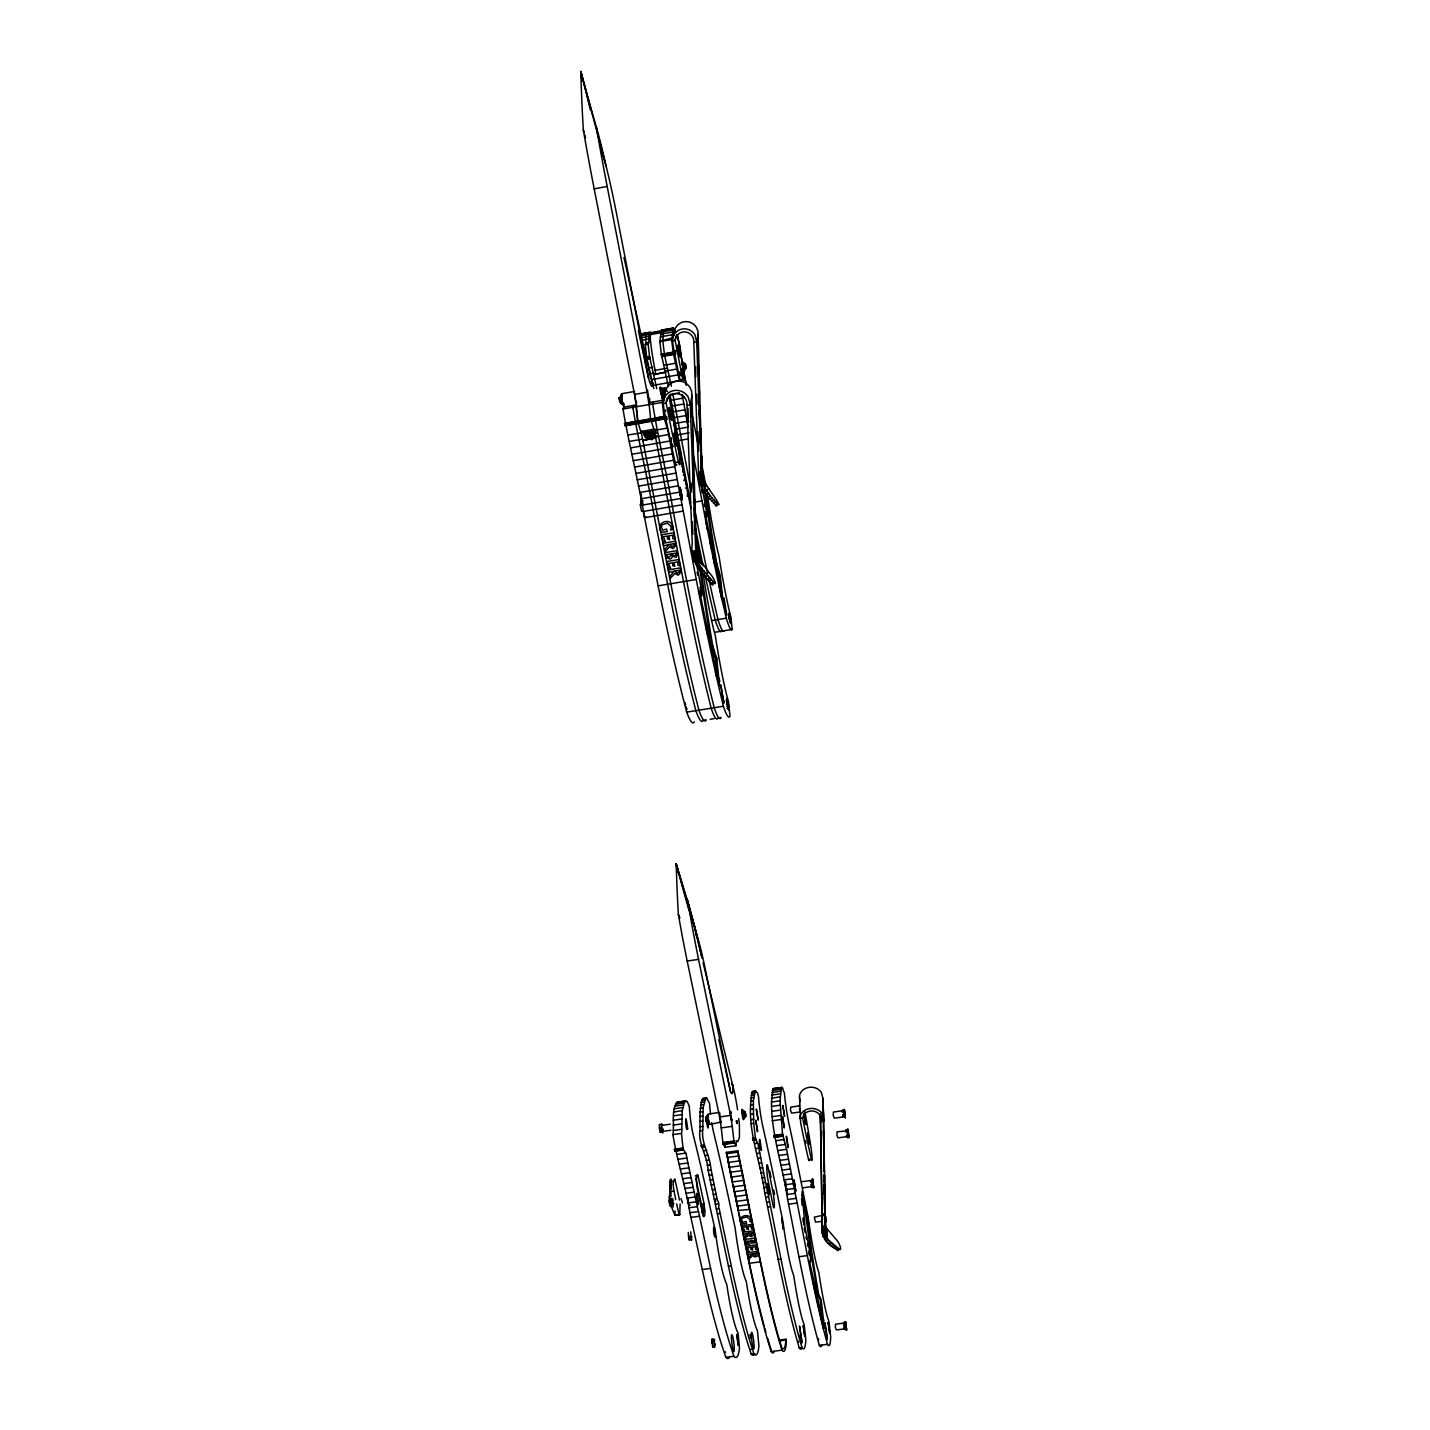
<?xml version="1.0" encoding="UTF-8"?>
<svg xmlns="http://www.w3.org/2000/svg" width="1430" height="1430" viewBox="0 0 1430 1430"><rect width="100%" height="100%" fill="white"/><g stroke="black" fill="none" stroke-linecap="round" stroke-linejoin="round"><path stroke-width="1.5" d="M676.73 464.482A14.818 1.269 80.3 0 1 675.192 462.569A216.859 16.981 80.1 0 1 664.003 409.373L663.002 401.401A13.782 13.603 29.3 0 1 688.205 396.95L690.243 404.797L695.731 550.872C694.497 564.207 706.813 573.144 713.963 582.797A6.256 1.09 59.7 0 0 715.232 582.439A6.256 1.09 59.7 0 0 712.176 576.308C703.471 565.297 693.407 553.517 696.196 538.377A399.113 14.568 88.6 0 1 692.335 408.444L691.62 391.212L690.047 387.512A13.496 13.353 32.2 0 0 665.361 391.874M708.118 1170.24L712.247 1189.706L715.072 1189.331L711.211 1170.098L708.118 1170.24C707.493 1156.173 698.609 1145.233 699.753 1130.862A8.419 1.037 82.2 0 0 700.021 1126.769L700.021 1112.093L701.647 1100.51L703.095 1098.526L706.706 1098.097L709.62 1103.602A23.434 2.699 82.2 0 0 710.513 1114.042M680.162 380.827A197.215 13.853 80.1 0 1 673.19 346.096L672.315 338.856A12.405 12.298 59.7 0 1 694.926 334.799L696.75 341.913L701.29 468.593C698.09 482.875 711.3 498.659 719.004 504.611C712.676 491.33 698.484 480.659 701.898 464.232A366.223 12.423 88.6 0 1 698.501 346.4L697.876 330.831L696.446 327.47A12.191 12.066 63.7 0 0 674.263 331.474L672.672 339.071M771.485 1102.047L773.147 1088.641L782.103 1087.461L784.427 1093.074A23.524 1.895 81.8 0 0 789.128 1124.355A1060.095 104.944 83.9 0 1 804.464 1199.055L808.254 1217.86A54.644 4.129 82 0 0 818.764 1272.146A61.83 4.558 82.1 0 0 828.917 1321.445L830.669 1336.728A93.701 7.096 82.1 0 1 829.114 1345.541L828.774 1345.594A93.701 7.096 82.1 0 1 827.487 1344.325L824.467 1333.135A282.354 20.556 81.7 0 1 807.342 1255.594L796.313 1198.447L787.608 1199.377C783.014 1166.683 771.36 1135.295 771.485 1102.047L780.029 1100.85L781.513 1087.461M703.024 572.644A60.346 4.826 80.6 0 0 715.393 636.01A67.693 5.345 80.8 0 0 728.46 701.594L730.015 716.09A103.139 8.383 80.7 0 1 726.226 713.642L725.564 712.176A103.139 8.383 80.7 0 1 723.401 706.241L719.111 688.295A314.94 23.381 80.4 0 1 696.249 579.472L667.989 430.877L664.307 418.597L638.334 423.209L637.941 421.081L650.561 418.847L649.149 404.386A9.67 0.894 80.1 0 0 649.649 402.563L649.685 398.684M653.796 388.585L646.807 358.126L645.18 344.255C653.224 347.204 644.948 329.579 651.794 333.458M811.507 1159.694A189.868 13.174 81.5 0 1 802.659 1117.992L802.677 1117.581A9.188 7.954 0.5 0 1 813.116 1111.021A9.188 7.954 0.5 0 1 820.856 1119.976L823.751 1119.583L822.894 1098.204L821.303 1092.288A11.833 10.26 0.4 0 0 809.183 1087.318A11.833 10.26 0.4 0 0 799.513 1095.344L800.621 1122.657A189.85 13.406 81.5 0 0 808.665 1160.088L811.507 1159.694A13.102 0.947 81.8 0 0 810.792 1145.984L810.399 1143.571A227.888 18.072 82 0 0 804.947 1111.789M645.27 344.433C646.807 344.076 643.75 331.349 648.541 333.458L651.401 332.94L652.277 334.262M661.25 1125.607L661.464 1123.801L662.054 1124.695M700.718 439.26L700.664 428.446L700.503 444.319L700.36 439.511M702.47 571.249L702.005 571.625M707.653 1121.746L707.528 1122.8L706.492 1117.974M679.339 1164.145L687.848 1162.965L686.114 1153.724L683.147 1149.112L681.466 1133.4A8.419 1.108 82.3 0 0 681.788 1129.307L682.253 1110.806L684.559 1101.708L687.276 1101.583L689.349 1106.445A23.416 2.931 82.3 0 0 693.908 1137.601A1051.997 161.358 85.5 0 1 711.05 1211.693L715.25 1230.354A54.394 6.381 82.6 0 0 726.744 1284.247A61.562 7.043 82.7 0 0 738.095 1333.153L739.489 1348.418A93.254 10.993 82.7 0 1 736.325 1357.392L735.807 1357.463A93.254 10.993 82.7 0 1 733.93 1356.284L730.265 1345.237A281.12 31.835 82.1 0 1 710.621 1268.41L698.573 1211.675L689.886 1212.604C685.56 1186.042 677.087 1160.749 672.904 1134.598A8.419 1.144 82.4 0 0 673.262 1130.504C674.013 1121.317 671.492 1110.091 677.087 1102.19L685.381 1101.029M693.371 470.059L693.318 457.886L693.121 475.85L692.924 470.488M694.837 511.314L694.783 499.159L694.587 517.231L694.551 508.168L694.801 511.529M706.635 1117.902L707.135 1118.242M823.144 1215.214L814.331 1217.127L815.475 1222.114L821.982 1221.363M762.78 1182.789L765.568 1182.431L758.079 1144.179L755.576 1139.067L753.682 1123.337L753.36 1100.814L755.308 1091.162L757.578 1093.056L758.508 1096.721A23.506 2.181 81.9 0 0 763.173 1127.966A1057.807 120.46 84.3 0 1 778.993 1202.487L782.889 1221.256A54.59 4.737 82.1 0 0 793.686 1275.435A61.758 5.237 82.2 0 0 804.161 1324.627L805.823 1339.91A93.576 8.169 82.2 0 1 803.821 1348.776L803.428 1348.83A93.576 8.169 82.2 0 1 801.98 1347.596L798.78 1336.424A282.032 23.631 81.8 0 1 780.977 1259.097L767.91 1193.067L764.675 1192.531C760.26 1158.586 744.887 1125.875 752.52 1091.555L755.308 1091.162M710.96 1169.847C710.406 1155.672 701.558 1144.858 702.613 1130.451A8.437 1.019 82.2 0 0 702.881 1126.375L703.077 1107.892L705.866 1098.133M645.931 516.802L644.358 517.07C638.477 480.712 629.039 445.123 622.98 409.016A9.653 1.019 79.9 0 0 623.587 407.175L623.695 403.278M824.395 1188.759A355.462 3.45 88.8 0 1 824.753 1214.374L826.04 1227.637L837.551 1241.097A5.649 1.484 64.2 0 1 840.357 1247.067A5.649 1.484 64.2 0 1 839.625 1249.409C832.046 1249.355 821.16 1239.238 822.375 1229.854L820.445 1114.381M839.625 1249.409L828.31 1239.881L825.271 1233.893L823.751 1119.583L822.125 1113.577A12.048 10.403 0.5 0 0 809.791 1108.536A12.048 10.403 0.5 0 0 799.942 1116.669L799.817 1118.6M672.029 339.589L673.065 328.114L675.997 332.135M727.173 1157.514L738.524 1155.976L737.773 1150.775L726.369 1152.365L729.944 1168.346M699.592 947.554A371.997 46.993 82.5 0 0 688.992 905.726L676.193 863.827A189.296 19.198 88 0 0 678.338 914.288A188.117 20.646 81.4 0 0 687.204 961.049L719.576 1116.955A50.568 5.827 82.2 0 1 721.238 1127.895L723.008 1143.464L725.064 1147.271L736.039 1145.752L736.218 1140.711L737.826 1141.676L739.453 1137.333L739.381 1124.713A34.231 3.611 82.1 0 0 738.702 1118.475M652.616 384.134L651.311 381.256L652.616 384.134A33.14 2.985 80 0 1 648.559 378.324L617.152 216.752A118.172 11.315 79.6 0 0 606.231 166.595L605.23 162.502A97.937 9.313 79.5 0 0 596.399 127.341A223.724 11.887 73.5 0 1 580.83 71.5A223.884 26.384 85.6 0 0 583.333 129.844A222.526 19.734 79.5 0 0 594.183 188.867L634.509 394.412A58.13 5.917 79.9 0 1 636.386 406.71L637.941 421.081M713.963 582.797L711.639 584.173C701.612 572.876 689.332 560.471 692.263 543.972L686.954 405.369A10.511 10.385 29.3 0 0 677.838 393.768A10.511 10.385 29.3 0 0 666.148 402.563L666.166 403.099A216.895 16.677 80.1 0 0 678.428 461.997L675.192 462.569M680.805 455.455L680.394 451.487L678.338 448.788M725.064 1147.271L725.207 1143.911M671.725 339.679L659.874 341.609L661.518 330.187L673.065 328.114M683.075 380.308A197.251 13.603 80.1 0 1 675.139 340.394L675.139 339.911A9.474 9.384 59.7 0 1 685.631 331.939A9.474 9.384 59.7 0 1 693.8 342.449L698.626 475.028C697.393 487.219 711.3 500.858 716.913 505.88M822.947 1213.623L822.965 1215.786M679.482 1200.056L674.835 1178.928C671.063 1182.503 675.032 1194.533 675.711 1199.591M670.062 1181.698L670.366 1191.565L670.581 1179.285L670.062 1181.698L673.512 1181.216M662.144 397.111L660.392 390.998M661.893 389.461L661.554 389.836M691.888 1239.453L691.405 1240.328M820.32 1113.97A355.444 3.057 88.9 0 1 821.946 1214.392L822.804 1235.395L825.628 1235.377L824.735 1221.488M680.108 1203.935L679.804 1214.517L674.835 1215.053L675.175 1210.96M670.009 1199.663L669.329 1196.535L670.706 1196.356L671.045 1192.28M671.403 1205.919L670.009 1206.098L668.972 1201.415L671.403 1179.392M743.475 1118.099L742.885 1117.634M779.654 1340.035L785.964 1339.231L785.731 1341.912A90.894 8.741 82.4 0 1 783.604 1348.687L783.175 1348.74A91.198 8.777 82.4 0 1 781.656 1347.525L778.474 1336.907A279.547 25.847 81.9 0 1 760.277 1260.331L743.368 1178.695M672.046 1198.358L673.19 1207.027M695.749 533.14L695.624 534.82L695.802 529.064L695.981 546.868L695.749 533.14A1185.595 165.737 81.3 0 1 697.304 541.577L701.755 564.278M636.797 402.599L635.867 401.347M721.238 1122.032L709.62 1124.445L708.118 1118.099M719.594 685.953L716.734 658.783L712.819 646.038A162.752 12.584 80.7 0 1 700.986 569.587M708.565 1122.175L707.725 1120.369M619.994 402.599L618.993 397.522L619.869 401.026M699.038 558.236L698.394 563.366L696.053 564.761L698.162 556.216M697.947 562.437L698.609 557.217M697.786 555.198L697.107 560.506L693.908 560.578M696.911 552.105L696.213 557.503L693.014 557.575M697.161 553.142L696.464 558.504L693.264 558.594L693.747 555.001M697.447 554.161L696.75 559.505L693.55 559.595L694.033 556.02M696.553 549.96L695.82 555.394L692.621 555.484M696.642 550.764L695.927 556.199L692.728 556.288M696.678 551.033L695.963 556.467L692.764 556.538M722.865 599.599L720.255 575.682L716.752 563.349A148.398 10.367 80.6 0 1 706.062 494.44M704.436 482.428L703.9 486.468L701.773 487.755L703.649 480.569M703.489 485.61L704.043 481.499M696.446 545.438L695.731 550.872L692.513 550.943M696.41 546.564L695.677 553.142L692.477 553.213M696.446 548.834L695.731 554.268L692.531 554.34M722.901 599.349L722.007 599.492M703.31 479.622L702.738 483.823L699.86 483.894M702.738 477.745L702.166 481.981L699.288 482.053L699.199 472.829L698.573 477.102L701.469 477.03L702.076 472.758M702.327 475.797L701.719 480.087L698.841 480.158L699.467 475.868M702.523 476.78L701.951 481.052L699.056 481.124L699.663 476.851M702.988 478.693L702.416 482.911L699.538 482.983M702.112 473.777L701.504 478.067L698.626 478.138L699.252 473.848M694.998 526.258L695.195 515.408L695.034 530.137L694.694 520.341L694.944 525.007M702.202 474.814L701.594 479.104L698.716 479.175L699.341 474.885M702.291 475.547L701.683 479.837L698.805 479.908L699.431 475.618M702.112 470.685L701.469 475.993L698.591 476.065L699.216 471.793M693.532 485.074L693.747 474.313L693.586 488.953L693.228 479.014L693.496 483.787M824.431 1328.416L821.142 1299.673L818.693 1294.597A148.38 10.796 82 0 1 806.252 1212.318L802.016 1191.458L805.09 1227.905A136.94 11.279 82.3 0 1 810.077 1253.663A12.03 0.947 82.1 0 1 810.292 1262.243L808.647 1261.761L809.541 1261.635L824.413 1328.452L823.358 1328.023L813.187 1282.317M823.555 1328.524L820.284 1299.799L817.835 1294.722A148.363 10.85 82 0 1 805.394 1212.443L801.908 1194.533M846.614 1329.936L845.648 1321.767L844.558 1322.804L846.614 1329.936L845.684 1330.061M699.592 415.093L699.753 405.709L699.627 418.561L699.324 409.534L699.556 413.931M845.988 1326.79L845.648 1321.767M661.643 1125.535L661.858 1129.325M641.284 493.868L641.355 498.552M655.905 374.624L655.083 370.316A34.946 3.003 80 0 1 650.31 338.821L650.4 332.797L672.636 328.721M692.031 395.216L690.243 404.797L686.954 405.369M652.884 403.939L652.92 401.991M824.788 1200.288L824.395 1179.857M698.233 334.459L696.75 341.913L693.8 342.449M690.011 1205.293L688.956 1204.328M663.091 390.748L664.718 387.87L667.435 391.623M643.143 510.957L641.552 511.225L640.336 505.112L641.927 504.844L642.91 500.679M667.542 397.361L666.166 403.099L662.876 403.671L665.236 394.108L662.93 403.939M640.336 505.112L641.337 500.947M846.757 1136.671L837.998 1137.851L836.908 1135.527L837.104 1131.791L845.827 1131.005M676.551 334.834L675.139 340.394L672.189 340.93M848.955 1137.565L848.276 1133.99L847.275 1134.133L847.954 1137.708L849.116 1136.957L847.919 1129.235L846.918 1129.378M673.208 337.462L674.138 333.494M826.057 1222.024L825.396 1218.7L824.449 1218.825L825.11 1222.15L826.254 1221.274L825.128 1213.909L824.181 1214.034M847.954 1137.708L847.221 1131.041M825.11 1222.15L824.484 1215.572M825.396 1218.7L825.128 1213.909M847.919 1129.235L848.276 1133.99M845.523 1117.241C843.897 1119.905 846.399 1111.861 844.308 1109.483L843.146 1110.181L844.308 1109.483M707.367 496.997L706.474 494.548M813.742 1187.561L812.794 1179.16L811.561 1180L813.742 1187.561L812.74 1187.704M813.044 1184.058L812.794 1179.16M662.841 1132.989L662.984 1130.111M709.584 1123.301L708.762 1121.531M708.672 1123.426L707.207 1116.49M721.042 1122.836L719.576 1112.451L708.154 1114.059L708.172 1117.277L707.904 1116.258M778.027 1150.506L786.589 1149.345L782.55 1134.24L780.029 1100.85M787.251 1192.656L786.053 1188.437M772.111 1120.763L780.762 1119.565M825.736 1226.922L826.415 1237.361L825.021 1239.578L827.112 1238.523L826.755 1229.121M682.718 472.061L683.093 466.019L681.556 466.555M687.347 496.335L687.723 490.347M744.029 1237.343L748.087 1233.286L743.385 1234.233M748.265 1257.756L752.323 1253.735L747.622 1254.664M744.351 1238.952L748.48 1235.109C751.25 1238.827 755.898 1234.43 753.485 1230.855L742.974 1232.267M748.587 1259.347L752.698 1255.522C755.451 1259.222 760.081 1254.879 757.703 1251.322L747.211 1252.716M620.942 402.724L620.441 401.276M634.598 391.445L621.567 393.751L621.675 397.057M787.608 1199.377L798.923 1256.72A282.246 21.539 81.7 0 0 816.262 1334.19L819.336 1345.362A93.665 7.436 82.1 0 0 820.659 1346.631L821.034 1346.577A93.665 7.436 82.1 0 0 821.946 1344.969M785.696 1189.688L794.276 1188.491L786.589 1149.345M769.465 1201.826L766.623 1202.219L764.675 1192.531M766.623 1202.219L778.17 1259.473A281.996 23.97 81.8 0 0 796.045 1336.782L799.263 1347.936A93.558 8.276 82.2 0 0 800.711 1349.187L801.122 1349.116A93.558 8.276 82.2 0 0 802.176 1347.489M792.327 1178.785L783.837 1179.911M683.969 480.712L685.202 477.531L684.738 474.617L683.272 475.153M736.164 1200.825L737.219 1206.187L748.569 1204.614L743.439 1179.303M737.219 1206.187L738.488 1210.656M790.433 1169.007L781.906 1170.151M746.532 1194.997L735.217 1196.535L732.142 1181.448M765.568 1182.431L767.517 1192.155M714.356 1199.341L716.341 1209.011C720.827 1210.96 719.165 1196.41 714.303 1199.377L712.39 1189.742M716.341 1209.011L728.442 1266.051A281.353 29.762 82 0 0 747.622 1343.002L751.179 1354.085A93.343 10.278 82.6 0 0 752.913 1355.283L753.431 1355.211A93.343 10.278 82.6 0 0 753.914 1354.889M735.217 1196.535L737.236 1204.06M788.502 1159.194L779.976 1160.356M744.547 1185.309L733.197 1186.846M703.077 489.614L705.205 488.345M706.76 490.043L708.869 488.774M704.901 492.099L707.01 490.83M706.688 494.494L708.797 493.225M763.602 1172.689L760.814 1173.047M708.44 496.8L710.549 495.531M710.156 499.034L712.265 497.765M711.854 501.179L713.963 499.91M713.499 503.235L715.608 501.966M715.125 505.183L717.216 503.932M715.769 505.97L717.878 504.701M697.5 566.78L699.842 565.386M699.52 569.444L701.862 568.05M701.504 572L703.846 570.624M703.471 574.485L705.812 573.09M705.383 576.862L707.725 575.468M707.278 579.132L709.602 577.756M709.119 581.295L711.443 579.919M710.907 583.351L713.248 581.974M689.886 1212.604L702.273 1269.518A281.031 32.801 82.1 0 0 722.132 1346.274L725.868 1357.32A93.218 11.315 82.7 0 0 727.763 1358.5L728.335 1358.411A93.218 11.315 82.7 0 0 729.372 1357.535M687.794 1202.987L696.321 1201.79L698.323 1211.46M728.031 1161.321L731.177 1177.122L742.599 1175.532L743.278 1178.088M642.374 431.217L645.341 437.133L647.897 438.134M715.072 1189.331L717.127 1199.001M761.636 1162.894L758.847 1163.251M731.177 1177.122L732.464 1181.681M685.774 1193.299L694.229 1192.137L696.249 1201.844M729.139 1167.363L740.597 1165.754L742.545 1175.567M713.016 1179.607L710.192 1180M826.218 1240.936L828.31 1239.881M827.863 1242.581L829.954 1241.544M829.472 1244.118L831.563 1243.081M831.045 1245.548L833.136 1244.511M832.582 1246.853L834.673 1245.816M834.083 1248.05L836.175 1247.014M835.549 1249.123L837.64 1248.104M836.979 1250.088L839.053 1249.051M759.67 1153.063L756.863 1153.42M784.641 1139.46L776.079 1140.622M683.576 1183.647L692.138 1182.449L694.158 1192.173M738.524 1155.976L740.543 1165.79M681.538 1173.869L690.029 1172.707L692.066 1182.485M757.686 1143.196L754.861 1143.571M708.887 1160.07L706.116 1160.427M687.848 1162.965L689.957 1172.743M704.114 1150.685L706.795 1150.238M685.739 1153.152L677.284 1154.296M712.658 1346.828L714.106 1346.524L712.658 1346.828L711.729 1339.427L713.177 1339.141M680.001 458.869L681.627 458.315L682.736 464.16L680.841 463.642M594.183 188.867L607.178 186.418A222.651 18.554 79.6 0 1 596.399 127.341M640.622 333.959L649.989 332.278M641.319 333.959L650.632 332.278M661.518 330.187L673.637 328.131M640.05 334.638L649.488 332.886M670.026 329.579L674.334 328.811M651.419 333.119L660.589 331.474M657.282 332.457L660.946 331.796M641.784 335.603L649.041 334.298M660.642 332.189L672.279 330.098M650.06 334.674L661.178 332.672L661.464 330.795L662.43 331.134M641.48 337.623L648.755 336.3M660.392 334.209L672.064 332.118M641.301 340.304L648.594 338.981M660.267 336.89L671.975 334.781M645.645 342.825L648.577 342.306M672.011 338.088L660.32 340.948M676.944 346.811L678.893 348.938L679.894 356.964L677.749 345.131L679.679 355.48L677.963 346.614L678.499 347.74M678.285 349.939L677.266 350.118L677.731 352.495M646.592 356.946L649.542 356.428L648.112 343.718M668.436 386.69L661.339 354.318L673.155 352.191L671.653 339.5M646.664 357.339L649.542 356.428M661.411 354.712L673.155 352.191M646.7 357.536L649.685 357.214L656.763 388.745M661.447 354.908L673.28 352.978L679.393 380.72L653.099 385.385L652.759 382.704M646.771 357.947L649.721 357.411M661.518 355.301L673.316 353.192M677.695 352.334L679.357 352.173M646.807 358.126L649.792 357.804M661.554 355.498L673.387 353.568M649.828 357.983L646.878 358.519L649.899 358.358M661.625 355.873L673.423 353.764M661.661 356.07L673.512 354.139M647.039 359.234L649.989 358.716M661.768 356.606L673.584 354.497M649.721 367.832L652.652 367.313M664.36 365.222L676.086 363.131M655.083 370.316L666.237 368.332M650.847 373.695L653.778 373.176M665.468 371.085L677.194 368.994M665.862 371.907L654.028 374.481L665.719 372.408M683.022 378.914L684.041 378.736L682.325 369.959L681.306 370.138L682.682 375.59M681.842 371.21L682.861 371.031M682.325 369.959L682.056 375.679M651.973 379.54L678.285 374.857M660.892 388.549L664.718 387.87M661.697 389.067L665.522 388.388M634.509 394.412L647.075 392.195L607.178 186.418M679.393 392.767L669.919 394.448L690.511 502.877M623.587 407.175L636.618 404.869A9.67 0.965 80 0 1 636.547 406.835M649.649 402.563L662.716 400.257L662.698 396.378M671.01 400.257L682.682 398.201L683.308 400.704L688.098 427.105L676.497 429.143M622.98 409.016L636.064 406.71A9.67 0.965 80 0 0 636.153 406.871M636.386 406.71L662.591 402.402L662.716 400.257M672.118 406.066L683.772 404.011M670.223 419.169L671.349 418.972L669.419 409.248L668.275 409.445L669.347 412.805M668.9 410.553L670.044 410.339M673.208 411.84L684.845 409.802M669.419 409.248L669.115 415.665M624.481 423.387L637.601 421.081L636.064 406.71M662.269 402.08L663.913 416.452L650.632 419.294M624.553 423.816L637.601 421.081M638.012 421.51L663.913 416.452M624.588 424.049L637.762 421.957L641.516 433.665L670.813 583.726A314.582 26.723 80.4 0 0 694.426 692.281L698.895 710.174A103.014 9.563 80.6 0 0 701.236 716.073L701.951 717.538A103.014 9.563 80.6 0 0 706.223 719.898L703.238 720.38A102.996 9.724 80.6 0 1 698.93 718.021L698.198 716.555A102.996 9.724 80.6 0 1 695.838 710.674L691.334 692.781A314.546 27.134 80.4 0 1 667.631 584.262L654.207 516.069C648.022 479.604 638.996 443.604 632.793 407.282A9.67 0.965 80 0 0 633.347 405.459M638.048 421.725L664.056 417.328L664.307 418.597L638.263 422.797M624.678 424.478L637.798 422.172M638.084 421.957L664.11 417.542M624.713 424.692L637.851 422.386M638.173 422.386L664.146 417.757M624.767 424.907L637.923 422.815M638.209 422.601L664.235 418.186M637.977 423.012L624.856 425.318L638.012 423.209M624.981 425.908L638.102 423.602M638.424 423.602L664.396 418.972M669.598 418.096L671.349 418.972M674.317 417.632L685.935 415.576M686.704 418.883L687.723 418.704L688.634 421.671M687.222 419.848L688.241 419.669M675.407 423.387L687.026 421.35M687.044 422.261L688.062 422.082L687.723 418.704M641.069 431.467L654.815 429.018L655.494 430.716L643.053 432.897L655.441 430.609M628.127 434.97L641.266 432.897M651.025 420.295L654.207 430.394L667.256 428.106M643.625 434.059L656.03 431.878M644.233 435.328L656.62 433.147M644.787 436.221L655.083 434.416M645.341 437.133L655.619 435.328M646.128 437.991L656.37 436.186M646.324 438.188L656.567 436.4M629.415 441.423L642.428 439.153M646.753 438.349L654.922 436.919M717.753 718.593A103.067 8.973 80.7 0 1 714.071 715.59L713.391 714.124A103.067 8.973 80.7 0 1 711.139 708.207L706.76 690.279A314.761 25.043 80.4 0 1 683.522 581.599L655.458 436.865L668.489 434.577M647.182 438.527L655.333 437.097M673.173 435.131L674.924 435.971L676.229 444.569L674.317 434.935M677.588 434.881L689.189 432.843M630.702 447.858L669.74 441.048M675.872 440.78L674.746 440.976L675.103 444.766M674.013 441.334L688.098 438.974M674.495 443.747L675.621 443.55M631.971 454.275L670.974 447.483M633.24 460.692L672.207 453.918M634.509 467.092L673.423 460.317M635.778 473.455L674.656 466.716M637.047 479.819L675.872 473.116M638.316 486.182L677.105 479.479M639.567 492.51L678.321 485.843M701.576 466.734L704.364 481.66L703.471 481.803L701.88 473.276M679.858 489.9L679.929 487.183L682.128 500.053L679.858 489.9L680.948 489.757L682.253 498.319L681.127 498.516M679.536 492.17L640.819 498.838L642.052 504.665M679.59 492.903L680.716 492.707L680.358 488.863L680.948 489.757M681.896 494.476L680.769 494.673L680.251 492.152M642.07 505.148L680.751 498.498M705.222 491.098L706.009 495.173L707.439 495.763M693.371 502.377L701.969 500.911A288.056 19.323 80.4 0 0 722.436 601.333L726.297 618.189A93.647 6.846 80.6 0 0 728.227 624.106L728.817 625.625A93.647 6.846 80.6 0 0 732.214 629.415L714.964 632.257M681.949 504.808L643.321 511.44L658.122 585.853A314.403 28.368 80.3 0 0 682.092 694.265L686.668 712.14A102.942 10.171 80.6 0 0 689.099 718.021L689.832 719.469A102.942 10.171 80.6 0 0 694.337 721.81M644.573 517.714L683.165 511.118M702.023 487.201A136.261 11.011 80.5 0 1 706.617 512.101L705.705 512.262A12.066 0.93 80.5 0 1 705.687 517.017M706.617 512.101A12.066 0.912 80.5 0 1 706.134 515.944L705.24 516.087A12.066 0.93 80.5 0 0 705.401 516.552M698.573 558.951A162.752 12.655 80.7 0 1 698.126 555.43L699.109 555.269L695.856 538.181M699.699 561.919L700.772 561.74L701.701 564.493M700.217 562.598L701.29 562.419M721.793 594.254L719.236 575.092L715.912 563.831L716.752 563.349M716.269 565.69L717.216 565.815M658.122 585.853L696.249 579.472M719.558 685.953L699.842 592.878C696.213 591.859 702.559 588.803 700.95 595.202A13.335 1.126 80.6 0 0 701.504 590.375A151.723 13.782 80.6 0 0 696.392 563.098M698.609 591.645L699.61 591.251M698.644 591.913L699.627 591.484M698.68 592.199L699.645 591.734M698.734 592.485L699.842 592.878M718.557 583.458L721.667 598.705L722.847 599.581M730.373 620.12L729.389 620.137L728.657 614.828L729.997 615.168L731.105 622.408L730.158 622.55M728.657 614.828L729.997 615.168M711.532 620.62L726.297 618.189M729.014 618.207L729.961 618.046L729.604 614.668M730.748 619.029L729.8 619.19L729.05 615.329M729.765 622.086L731.105 622.408M719.558 681.52L718.575 681.681L715.536 657.782L712.069 647.629L712.819 646.038M711.89 646.557L712.873 646.396M711.943 646.932L712.927 646.771M712.015 647.29L712.998 647.129M712.069 647.629L713.052 647.468M712.14 647.969L713.123 647.808M712.212 648.291L713.195 648.13M712.265 648.594L713.266 648.433M712.337 648.88L713.32 648.72M712.569 649.703L713.552 649.542M715.197 656.549L716.18 656.388M715.465 657.46L716.43 657.3M715.536 657.782L716.501 657.621M715.608 658.14L716.573 657.997M715.679 658.533L716.662 658.372M715.751 658.944L716.734 658.783M715.983 660.535L716.966 660.374M718.307 678.624L719.29 678.464M718.343 678.875L719.326 678.732M718.378 679.125L719.344 678.982M718.396 679.375L719.379 679.214M718.432 679.625L719.397 679.465M718.468 680.072L719.433 679.697M718.486 680.305L719.469 680.144M719.487 680.358L718.521 680.716L719.522 680.769M718.575 681.288L719.54 681.145M718.575 681.502L719.558 681.341M726.065 700.325L727.566 700.521L728.388 704.686L728.782 708.529L727.298 708.368L728.782 708.529M726.512 700.682L727.566 700.521M726.458 704.168L727.513 704.007L727.119 700.164M728.388 704.686L727.352 704.865L727.745 708.69M686.668 712.14L723.401 706.241M726.887 706.259L727.959 706.241M710.174 719.272L714.142 718.629M718.11 718.003L721.077 717.52A103.085 8.83 80.7 0 1 717.109 715.107L716.43 713.642A103.085 8.83 80.7 0 1 714.196 707.725L709.834 689.778A314.815 24.632 80.4 0 1 686.704 581.063L673.494 512.762C667.506 476.53 658.104 438.939 652.777 404.136M772.772 1352.744L773.237 1352.673A93.433 9.438 82.4 0 0 774.077 1351.815M687.204 961.049L698.555 959.369L730.587 1115.418A50.586 5.559 82.1 0 1 732.249 1126.357L734.055 1141.927L736.039 1145.752M677.087 1102.19L686.275 1100.993M703.095 1098.526L706.706 1098.097M755.987 1091.162L752.52 1091.555M782.103 1087.461L773.147 1088.641M676.229 1102.87L684.559 1101.708M702.327 1099.187L705.097 1098.794M751.912 1092.198L754.718 1091.805M772.611 1089.285L781.012 1088.087M776.544 1088.999L782.782 1088.123M675.478 1104.21L683.826 1103.031M701.647 1100.51L704.436 1100.117M751.411 1093.503L754.218 1093.11M772.182 1090.572L780.601 1089.374M674.817 1106.177L683.183 1104.997M701.075 1102.476L703.882 1102.083M751.018 1095.434L753.825 1095.04M771.843 1092.502L780.297 1091.322M674.263 1108.786L682.664 1107.589M700.611 1105.068L703.417 1104.675M750.714 1098.025L753.538 1097.614M771.628 1095.076L780.101 1093.879M673.816 1112.004L682.289 1110.574M700.271 1108.286L703.113 1107.642M750.536 1101.207L753.378 1100.582M771.503 1098.258L780.029 1096.828M673.494 1115.811L681.949 1114.631M700.021 1112.093L702.845 1111.682M750.446 1105.015L753.288 1104.604M673.298 1120.19L681.77 1118.993M699.896 1116.455L702.738 1116.061M750.482 1109.376L753.342 1108.965M771.592 1106.409L780.154 1105.211M661.858 1132.363L660.213 1132.256L659.409 1128.288L659.284 1124.588L660.249 1124.445M719.576 1116.955L730.587 1115.418M799.442 1105.89L790.808 1107.124L790.45 1110.234L791.666 1113.13L800.335 1111.95M661.732 1125.392L670.277 1124.212M673.208 1125.106L681.717 1123.909M699.896 1121.37L702.738 1120.977M750.643 1114.274L753.503 1113.863M771.807 1111.307L780.405 1110.109M659.409 1128.288L660.392 1128.145M662.555 1131.398L670.902 1130.236M660.213 1132.256L661.196 1132.113L660.767 1130.004M673.262 1130.504L681.788 1129.307M700.021 1126.769L702.881 1126.375M750.893 1119.672L753.771 1119.261M772.129 1116.705L780.744 1115.489M842.252 1110.806L833.458 1112.057L833.172 1115.203L834.369 1118.135L843.164 1116.937M672.904 1134.598L681.466 1133.4M699.753 1130.862L702.613 1130.451M721.238 1127.895L732.249 1126.357M750.804 1123.73L753.682 1123.337M799.781 1118.403L802.659 1117.992M845.005 1113.094L843.986 1113.219L843.307 1109.626M843.664 1114.345L844.665 1114.202L845.345 1117.795M844.004 1116.133L845.005 1116.008L844.022 1116.258M674.37 1149.237L682.95 1148.04M701.308 1145.502L704.168 1145.108M722.847 1142.552L733.894 1141.033M752.502 1138.405L755.398 1137.994M773.88 1135.438L782.55 1134.24M674.424 1149.613L683.022 1148.415M701.361 1145.877L704.239 1145.484L701.397 1146.056M755.451 1138.369L752.573 1138.781L755.487 1138.548M773.934 1135.813L782.603 1134.598M674.46 1149.792L683.057 1148.594M722.901 1142.928L733.983 1141.569M773.97 1135.992L782.639 1134.794M674.531 1150.131L683.111 1148.951M701.433 1146.234L704.329 1146.002M722.972 1143.285L734.055 1141.927M752.627 1139.12L755.558 1138.906M774.005 1136.171L782.711 1135.134M674.567 1150.292L683.183 1149.273M701.504 1146.574L704.4 1146.324M723.044 1143.625L734.108 1142.248M752.734 1139.621L755.612 1139.227M774.059 1136.51L782.764 1135.456M674.638 1150.614L683.254 1149.577M701.576 1146.878L704.472 1146.628L701.63 1147.164M734.144 1142.409L723.097 1143.929L734.216 1142.695M752.77 1139.782L755.683 1139.531M774.13 1136.814L782.836 1135.76M674.71 1150.9L683.29 1149.702M752.824 1140.067L755.719 1139.674M774.184 1137.118L782.871 1135.903M674.781 1151.15L683.361 1149.97M701.701 1147.432L704.579 1147.021M723.24 1144.483L734.287 1142.945M752.895 1140.336L755.773 1139.925M774.256 1137.368L782.925 1136.171M847.597 1132.935L848.598 1132.792M678.267 1159.247L686.793 1158.068M704.99 1155.547L707.85 1155.154M755.809 1148.522L758.669 1148.129M777.008 1145.591L785.624 1144.411M847.615 1135.921L848.634 1135.903M726.315 1153.742L737.737 1152.169M848.115 1137.1L849.116 1136.957M680.394 1169.025L688.903 1167.863M707.081 1165.361L709.924 1164.967M728.138 1162.465L739.525 1160.892M757.793 1158.371L760.653 1157.978M778.957 1155.458L787.537 1154.278M695.248 1175.889L698.001 1175.514L704.078 1203.81C703.918 1206.706 706.492 1217.144 703.328 1216.644L697.197 1188.133A14.389 1.805 82.5 0 1 696.589 1177.015L697.071 1174.763A14.389 1.805 82.5 0 1 698.001 1175.514M682.521 1178.785L691.012 1177.605M709.155 1175.12L711.979 1174.745M730.158 1172.243L741.544 1170.687M759.777 1168.185L762.619 1167.792M780.887 1165.289L789.467 1164.109M671.743 1184.165L670.366 1184.344L671.385 1189.009M684.63 1188.491L693.103 1187.329M711.211 1184.862L714.053 1184.469M732.196 1181.984L743.546 1180.447M761.743 1177.963L764.585 1177.569M782.818 1175.067L791.38 1173.905M673.834 1191.083L669.669 1191.655L670.706 1196.356M669.991 1198.823C670.759 1195.891 672.583 1209.369 670.938 1206.58M811.561 1180L812.562 1179.857M802.248 1181.663L810.721 1180.519M686.74 1198.161L695.195 1197.017M713.266 1194.551L716.09 1194.157M734.198 1191.708L745.53 1190.153M763.709 1187.687L766.534 1187.293M784.748 1184.827L793.293 1183.665M668.972 1201.415L670.366 1201.236M813.509 1182.664L812.508 1182.807L811.811 1179.303M670.134 1202.648L671.117 1202.505L670.974 1198.68M803.142 1187.776L811.614 1186.632M812.991 1186.989L813.974 1186.864M695.713 1178.07L701.326 1204.185L704.078 1203.81M688.831 1207.796L697.286 1206.652M715.322 1204.203L718.146 1203.828M736.218 1201.379L747.533 1199.841M765.658 1197.375L768.482 1196.999M786.661 1194.533L795.187 1193.371L796.135 1198.215M701.987 1212.265L701.576 1206.348L704.329 1205.973M701.773 1208.457L704.507 1208.082M701.898 1210.441L704.65 1210.066M675.818 1215.25L679.804 1214.517M701.951 1211.585L704.704 1211.21M676.104 1215.268L679.554 1214.803M690.922 1217.395L699.359 1216.251M717.36 1213.82L720.166 1213.444L731.231 1265.675A281.388 29.44 82 0 0 750.339 1342.645L753.878 1353.745A93.343 10.153 82.5 0 0 755.594 1354.943L756.095 1354.871A93.343 10.153 82.5 0 0 758.919 1345.934L757.453 1330.651A61.615 6.524 82.5 0 1 746.353 1281.655A54.447 5.899 82.4 0 1 735.056 1227.691L730.962 1208.994A1053.642 149.453 85.2 0 0 714.196 1134.777A23.434 2.699 82.2 0 1 711.711 1122.586M738.166 1210.459L749.499 1209.476L760.26 1261.832A281.764 26.062 81.9 0 0 778.617 1339.016L781.96 1350.152A93.486 8.991 82.4 0 0 783.497 1351.386L783.944 1351.314A93.486 8.991 82.4 0 0 786.303 1342.413L785.964 1339.231M767.606 1207.027L770.43 1206.652M788.556 1204.203L797.082 1203.059M823.966 1214.767L824.931 1214.642L824.788 1199.627M824.842 1217.341L825.789 1217.216M689.653 1236.217L689.242 1239.899L688.491 1236.163L689.778 1237.772M803.589 1224.92L804.178 1222.167M824.77 1220.487L825.754 1220.469M825.307 1221.399L826.254 1221.274M689.242 1239.899L690.19 1239.774M808.737 1251.268A136.94 11.333 82.3 0 1 809.183 1253.77L810.077 1253.663M702.273 1269.518L710.621 1268.41M728.442 1266.051L731.231 1265.675M738.22 1210.995L749.088 1263.316L760.26 1261.832M778.17 1259.473L780.977 1259.097M798.923 1256.72L807.342 1255.594M808.576 1261.028L809.523 1260.545L809.398 1262.35A12.03 0.947 82.1 0 0 809.648 1261.886M808.594 1261.242L810.292 1262.243M809.72 1262.601L808.737 1262.279M818.192 1296.617L819.104 1296.67M822.965 1319.997L823.859 1320.122M711.729 1339.427L712.658 1339.32L711.943 1343.217M844.558 1322.804L845.505 1322.696M843.736 1323.125L835.585 1324.198L835.317 1327.362L836.425 1329.918L844.576 1328.899M823.358 1328.023L824.431 1327.773M846.292 1324.913L844.719 1321.874M845.38 1328.595L846.31 1328.47M845.827 1329.113L846.757 1328.988M779.565 1340.875L785.892 1340.053M725.868 1357.32L733.93 1356.284M751.179 1354.085L753.878 1353.745M749.088 1263.316A281.621 27.349 81.9 0 0 767.731 1340.41L771.145 1351.529L781.96 1350.152M799.263 1347.936L801.98 1347.596M819.336 1345.362L827.487 1344.325M698.626 475.028L701.522 474.957M700.217 484.806L703.095 484.734M692.477 552.069L695.677 551.998M694.301 561.579L697.5 561.49M822.375 1229.854L825.199 1229.836M822.322 1230.712L825.146 1230.694M822.286 1231.57L825.11 1231.552M822.304 1232.428L825.128 1232.41M822.357 1233.304L825.182 1233.268M825.289 1234.054L822.447 1233.911L822.018 1219.79M822.625 1234.751L825.45 1234.734M823.305 1236.718L826.111 1236.7M823.609 1237.379L826.415 1237.361M688.438 417.667L687.937 408.337M741.634 1225.796L752.162 1224.384L753.163 1229.3L751.34 1228.835L751.34 1226.207L747.926 1226.672L748.534 1229.603L746.675 1228.996L746.782 1226.815L743.117 1227.315L744.833 1230.98L742.617 1230.515M745.888 1246.281L756.381 1244.887L757.382 1249.766L755.541 1249.32L755.558 1246.71L752.162 1247.157L752.77 1250.07L750.911 1249.463L751.018 1247.317L747.372 1247.8L749.07 1251.447L746.853 1250.982M744.476 1239.506L754.986 1238.094L754.736 1242.831L750.482 1243.171A2.556 2.145 2.8 0 1 748.498 1244.458L746.156 1243.832L744.637 1240.293M685.488 488.005L687.365 488.506L686.257 482.714M681.02 1198.429L682.468 1202.916M678.017 1102.155L679.036 1102.745M703.935 1098.49L704.865 1099.116M742.277 1110.359L742.027 1111.611M719.219 1208.6L720.166 1213.444M703.06 962.587L734.734 1093.789A34.231 3.611 82.1 0 1 737.576 1109.894M662.126 330.205L665.719 330.366L664.414 329.669L663.556 331.671L662.823 341.091L664.503 354.962L671.349 386.171M748.569 1204.614L749.499 1209.476M794.276 1188.491L795.187 1193.371M621.567 393.751L622.336 395.681M690.726 1231.802L691.191 1239.81M672.797 446.875L671.725 443.461M785.714 1181.448L785.839 1186.936M682.253 498.319L680.716 492.707M714.714 1345.827L714.339 1344.754M682.414 362.559L682.253 363.381M678.732 451.076L679.357 452.577A5.291 5.202 19 0 1 679.393 454.186M721.918 599.671L721.667 598.705M684.041 378.736L682.646 373.284M654.207 430.394L655.458 436.865M727.155 1155.476L726.369 1152.365M643.089 505.273L641.784 500.858M714.768 1347.221L713.642 1339.696M620.155 396.861L620.227 400.847M622.139 395.592L621.585 396.074M621.192 396.664L620.835 397.808M822.107 1224.026L822.947 1226.94M731.749 1083.708L732.964 1086.871A28.797 3.039 81.9 0 1 730.551 1091.734L705.258 969.129A99.814 11.494 81.8 0 0 696.893 934.988L687.061 898.755L688.885 909.73M647.45 389.818L649.149 401.044L649.166 398.327M662.626 395.806L662.966 395.413M660.642 387.834L660.213 386.887L660.392 390.175M680.555 379.826L680.948 380.791L681.038 379.308M733.233 1184.737L734.305 1189.903M731.391 1175.567L730.265 1170.473M672.869 446.41L672.297 444.39M676.962 334.727L680.215 346.704A24.167 1.77 80.2 0 0 684.881 377.663A985.467 114.686 80.8 0 1 686.4 385.278M682.485 362.255L682.146 361.415L682.342 364.203M683.433 370.013L683.755 369.655M684.577 364.257L684.434 364.918M669.74 397.576L672.225 407.014A26.652 2.199 80.2 0 0 677.391 441.441A1185.595 165.737 81.3 0 1 690.815 508.097M677.284 872.64L676.193 863.827A189.332 21.11 74.7 0 0 689.743 912.572A82.279 9.51 81.7 0 1 696.142 932.628L696.893 934.988M621.335 396.575L620.709 395.002L620.942 398.702M622.765 402.92L623.587 405.566L623.766 404.011M621.675 402.384L622.175 403.6L622.3 402.617M680.787 379.522L681.341 380.738L681.377 379.611M707.171 1117.777C704.061 1110.574 709.477 1140.496 707.922 1121.746M601.261 149.953L606.231 166.595M767.588 1338.301L770.842 1348.919A91.163 9.224 82.4 0 0 771.413 1349.562M676.193 863.827L696.142 932.628M743.564 1111.95L743.064 1110.127L743.153 1112.826M744.655 1115.99L744.959 1115.346M742.581 1110.699L742.009 1109.305L742.081 1112.522M715.644 1201.665L715.107 1199.52M744.512 1112.504L744.208 1113.148M706.134 515.944L704.936 511.851L722.561 598.562M672.761 1198.769L673.208 1200.628M662.019 389.371L661.447 387.78L661.732 391.48M662.448 395.163L663.073 397.469L662.769 393.768M714.249 1339.123L714.66 1340.786M581.903 80.187L580.83 71.5L605.23 162.502M737.415 1204.578L738.452 1210.281M798.298 1341.126L798.619 1342.359M727.334 1156.03L728.245 1160.695M683.719 364.203L683.361 363.113L683.629 366.169M684.094 368.529L684.452 369.619L684.559 368.672M683.236 369.298L683.862 371.621L683.808 369.333M845.881 1129.7L845.827 1132.095M684.666 364.668L684.273 362.952L684.505 365.454M683.665 363.595L683.2 362.183L683.486 365.329M684.934 367.742L685.345 369.458L685.327 367.993M818.353 1338.552L818.657 1339.785M844.451 1328.685L844.236 1327.737M622.497 401.884L622.801 403.653M621.478 401.58L622.354 404.672L621.639 397.862M580.83 71.5L590.375 109.895M635.707 400.704L634.42 392.535M667.184 419.365L666.523 416.398M701.218 562.723L700.289 559.952L700.396 563.331M642.678 504.45L641.712 499.714M702.041 958.261L695.391 930.161L696.535 936.704M662.251 394.358L662.501 395.896M708.065 1117.599L707.385 1115.132L707.403 1117.831M707.153 1117.742L706.456 1116.222L706.706 1118.993M707.099 1121.245L706.885 1120.208M663.306 393.679L663.806 394.43M811.543 1187.561L810.971 1184.594M731.391 1113.344C728.96 1105.122 731.803 1126.751 732.16 1119.082M736.11 1120.923L737.022 1123.623L737.111 1120.602M843.003 1116.544L842.663 1114.703L842.949 1116.955M651.043 421.385L650.9 419.634M744.619 1112.987L744.118 1110.949L744.387 1115.239M744.547 1115.507L745.048 1117.563L744.887 1114.774M742.688 1116.776L743.493 1119.708L743.475 1117.402M687.061 898.755L691.941 920.437M718.825 1039.699L730.551 1091.734M731.588 1176.264L732.428 1181.305M735.789 1196.499L734.484 1191.369M684.63 364.042L684.791 365.168M684.827 367.242L684.988 368.368M682.718 363.131L682.968 364.239M683.933 367.814L684.613 370.549L684.416 368.154M683.04 368.404L683.29 369.923M623.963 257.543L650.847 379.075M674.835 1215.053L671.743 1207.474M676.658 1203.863L679 1214.499M670.706 1179.5L671.403 1182.61M679.607 372.068L679.84 373.141M621.46 402.08L620.763 398.38M620.298 400.615L621.121 403.796L621.246 402.795M638.352 330.652L648.559 378.324M662.001 1131.255L661.303 1126.661M705.616 625.142L707.868 635.832M715.554 672.207L716.466 676.479M738.917 1212.783L749.106 1261.796A279.404 27.134 81.9 0 0 764.067 1325.771M705.598 520.252L707.832 531.156M710.067 542.042L711.854 550.764M712.748 555.126L714.982 566.012M662.072 393.429L662.251 394.859M737.773 1150.775L743.636 1178.66M663.431 391.874L662.841 389.747L662.93 391.623M663.163 393.018L663.931 396.217L663.752 393.894M675.675 354.408L675.103 351.405M671.045 1200.878L671.439 1202.844M671.117 1202.505L671.492 1204.346M712.265 1339.267L712.98 1342.859M684.845 367.653L684.398 365.168M683.933 368.243L683.54 366.116M682.825 367.367L683.04 368.815M669.758 413.02L670.742 417.9M727.513 704.007L728.353 708.19M805.912 1143.267L805.412 1140.586M677.48 347.937L678.338 352.352M729.961 618.046L730.712 621.925M651.991 435.953L652.706 439.671M824.699 1202.433L824.77 1206.116L824.538 1197.303L824.878 1214.517M844.397 1329.256L843.503 1322.911M800.049 1111.95L799.477 1108.554M688.581 422.279L687.204 417.274L687.687 422.368M799.352 1097.06L800.192 1101.529M705.991 486.468L702.72 469.433A985.467 114.686 80.8 0 0 701.272 461.747M672.833 393.929L691.334 491.652M696.106 544.759L698.126 555.43M681.949 394.322L682.682 398.201M692.692 451.487L701.969 500.911M744.619 1112.486L744.726 1113.541M744.44 1114.953L744.547 1116.026M743.6 1116.651L743.1 1113.434M742.51 1115.775L742.671 1117.295M846.381 1135.706L846.56 1136.725M621.889 399.399L622.175 400.936M620.96 399.631L621.192 400.883M663.663 392.624L662.591 388.745L663.109 393.25M671.403 441.87L670.831 438.492M662.019 393.661L661.447 389.997M679.715 376.09L679.214 373.051M679.929 375.554L679.447 372.515M675.282 350.636L675.55 352.209M681.341 374.303L681.556 375.554M695.713 366.563L695.731 376.859M735.985 1197.446L736.45 1200.664M715.072 1343.485L715.25 1344.575M691.691 1236.414L691.87 1237.522M662.734 1128.52L662.93 1129.682M673.476 1202.898L673.673 1204.06M682.36 364.9L682.646 366.277M743.35 1114.506L744.279 1118.635L744.333 1116.365M742.438 1116.043L742.063 1113.362M620.173 399.9L619.941 398.041M708.297 1119.458L708.494 1120.798M671.099 437.902L671.349 439.564M688.42 1201.7L688.045 1198.697M682.182 363.703L682.468 365.186M662.912 394.108L663.073 395.252M811.543 1183.772L811.704 1184.969M844.147 1110.038L844.665 1114.202M798.655 1334.262L798.923 1336.46M621.478 396.468L621.818 398.201M707.35 1118.439L707.493 1119.547M842.091 1111.199L842.216 1112.308M659.874 341.609L661.339 354.318M701.326 1204.185L701.576 1206.348M732.214 629.415L730.802 616.634A61.597 4.397 80.6 0 1 719.004 556.056A54.876 3.95 80.5 0 1 707.868 497.801M810.506 1181.037L810.631 1182.163M665.576 410.035L665.719 411.393M787.054 1188.616L787.197 1190.01M743.225 1113.648L742.939 1111.485M741.938 1112.075L742.188 1113.559M824.878 1206.134L824.896 1209.119M660.088 388.424L662.215 398.738L662.322 397.183M708.261 1118.314L707.957 1115.722M799.138 1105.372L799.209 1106.284M801.569 1198.715L802.033 1205.15M802.963 1218.003L803.285 1222.293M641.212 495.298L641.301 496.55M824.842 1211.514L824.699 1207.635L825.092 1225.063L824.967 1215.536L825.021 1218.038M824.753 1198.715L824.502 1184.433L824.592 1186.614M693.336 470.255L693.121 466.859L693.014 470.077M688.313 1232.446L688.491 1236.163M700.7 439.421L700.468 436.257L700.414 439.171M824.181 1165.253L823.93 1152.705L824.02 1157.245M824.324 1169.007L824.216 1163.001L824.163 1169.436M826.397 1228.388L826.772 1237.951M824.61 1196.874L824.467 1191.637L824.86 1203.738M824.377 1175.549L824.484 1178.463M825.468 1226.189L825.825 1236.038L823.019 1236.056L822.661 1226.207M824.806 1212.032L824.753 1210.852L825.271 1233.893M820.695 1115.722L820.856 1119.976M824.449 1178.713L824.484 1185.416M699.86 471.543L700.003 475.886M824.359 1170.33L824.431 1172.01L824.395 1170.491M824.931 1211.871L824.985 1213.641M824.913 1219.629L825.038 1222.65L825.056 1220.255M699.073 401.776L699.234 406.656L699.395 390.873L699.145 401.473M701.129 462.641L701.719 471.596L701.558 455.687L701.647 468.951L701.165 459.709L701.201 462.194M824.395 1180.662C824.52 1184.505 824.377 1167.881 824.467 1177.498M824.055 1157.478L824.324 1166.952M824.484 1189.17L824.592 1193.442L824.61 1186.918M732.911 1084.798L732.964 1086.871M823.483 1116.276C822.965 1099.384 823.877 1133.865 823.358 1116.973M824.574 1184.487L824.627 1189.134M824.395 1186.864L824.449 1188.902M820.57 1115.15L820.606 1116.669M820.498 1117.384L820.677 1122.943L820.677 1120.959M820.909 1136.904L820.731 1131.309L820.963 1139.907M820.802 1137.511L820.981 1143.106L820.981 1141.176M822.894 1098.204L823.09 1109.466A355.462 3.45 88.8 0 1 824.073 1168.167M838.481 1249.087A5.649 1.502 64.2 0 1 837.551 1250.446M809.273 1158.908A13.102 0.965 81.8 0 1 808.665 1160.088M772.754 1352.744A93.433 9.438 82.4 0 1 771.145 1351.529M765.837 1332.224A279.404 27.134 81.9 0 1 764.657 1327.969M809.183 1253.77A12.03 0.947 82.1 0 1 809.326 1255.022M804.214 1228.03A136.94 11.333 82.3 0 1 805.108 1232.392M806.02 1236.914A136.94 11.333 82.3 0 1 806.466 1239.22M807.378 1243.939A136.94 11.333 82.3 0 1 807.825 1246.352M754.772 1353.549A93.343 10.278 82.6 0 1 754.361 1354.335M749.892 1334.619A8.508 0.93 82.8 0 1 750.607 1338.248M751.179 1349.366A8.508 0.93 82.8 0 1 750.911 1349.223M725.654 1352.458A8.491 1.019 83 0 1 725.314 1351.743M769.733 1171.099A1057.556 122.104 84.4 0 1 771.056 1177.373M773.684 1190.028A1057.556 122.104 84.4 0 1 774.56 1194.282M698.555 959.369A188.224 19.698 81.3 0 1 689.743 912.572M678.338 914.288A82.225 9.956 81.8 0 1 679.911 918.024M700.021 949.341A371.997 46.993 82.5 0 1 701.683 956.563M724.116 630.755A93.611 7.204 80.5 0 1 720.577 626.984L719.987 625.464A93.611 7.204 80.5 0 1 717.985 619.565L714.071 602.709A287.931 20.36 80.4 0 1 708.833 579.007M707.6 573.269A287.931 20.36 80.4 0 1 694.426 507.9M721.417 631.202A93.594 7.329 80.5 0 1 717.842 627.43L717.234 625.929A93.594 7.329 80.5 0 1 715.215 620.012L711.282 603.174A287.895 20.717 80.3 0 1 705.205 575.664M703.131 565.94A287.895 20.717 80.3 0 1 695.57 528.957M691.316 410.07A985.467 114.686 80.8 0 1 698.358 446.428M704.901 485.843A148.398 10.367 80.6 0 1 704.364 481.66M715.858 563.509A148.38 10.439 80.6 0 1 704.579 490.258M701.63 490.079A136.261 11.065 80.5 0 1 702.148 492.814M704.203 503.861A136.261 11.065 80.5 0 1 704.704 506.649M677.355 334.709A232.625 19.251 80.1 0 1 686.043 384.795M698.573 450.951A366.205 12.834 88.5 0 1 697.929 431.61M697.107 404.136A366.205 12.834 88.5 0 1 696.821 394.251M684.452 396.879A13.388 1.019 80.2 0 1 683.469 395.931M647.075 392.195A58.183 5.559 80 0 1 648.952 404.476M583.333 129.844A97.883 9.903 79.4 0 1 584.066 132.347M584.816 134.921A97.883 9.903 79.4 0 1 585.549 137.602M699.788 560.56A162.752 12.584 80.7 0 1 699.109 555.269M711.818 646.199A162.752 12.655 80.7 0 1 699.502 566.119M700.736 595.649A13.335 1.144 80.6 0 1 700.146 595.81M697.125 572.215A151.705 13.853 80.6 0 1 697.697 575.235M699.949 587.444A151.705 13.853 80.6 0 1 700.503 590.536M668.811 395.449A260.778 24.596 80.1 0 1 678.517 450.825L678.982 453.632A14.818 1.251 80.3 0 1 678.428 461.997M712.587 582.814A6.256 1.09 59.7 0 1 711.639 584.173M692.853 534.302A399.095 15.086 88.6 0 1 692.406 521.7M691.423 491.813A399.095 15.086 88.6 0 1 691.137 483.179M687.169 709.209A9.295 0.93 80.8 0 1 686.096 706.688M685.631 704.811A9.295 0.93 80.8 0 1 685.185 702.613M651.133 439.814A26.616 2.502 80.1 0 1 650.525 436.633M693.818 492.939L694.068 502.699L694.247 488.434L693.818 492.939M823.555 1131.202L823.823 1142.713L823.555 1131.202M677.588 553.821L676.229 557.307L672.35 556.252L672.029 557.36A2.914 2.806 11.9 0 1 669.794 559.076L666.469 557.468L665.111 552.659L677.051 550.639L677.588 553.821M808.826 1224.724L808.754 1225.778L807.128 1214.696L808.826 1224.724M699.967 424.192L700.021 427.677L699.967 424.192M693.961 495.012L694.015 498.891L693.961 495.012M705.723 1117.634L706.474 1121.996L705.723 1117.634M700.182 422.011L700.253 426.194L700.182 422.011M752.806 1232.66L751.161 1235.037L748.551 1233.232L752.806 1232.66M757.006 1253.109L755.362 1255.469L752.788 1253.663L757.006 1253.109M694.229 492.349L694.301 496.997L694.229 492.349M703.131 1213.784C702.148 1217.591 701.63 1200.968 703.131 1213.784M697.554 342.664L698.019 353.728L697.643 341.556L697.554 342.664M698.376 366.688L698.841 377.627L698.537 365.597L698.376 366.688M691.226 404.994L691.763 417.095L691.405 403.689L691.226 404.994M692.156 431.431L692.621 443.407L692.352 430.072L692.156 431.431M827.38 1338.212L827.255 1339.624L824.878 1322.732L827.38 1338.212M700.092 419.169L700.057 431.091L700.092 419.169M687.633 1128.735C685.399 1134.58 684.666 1103.853 687.633 1128.735M784.301 1127.019L784.194 1128.002L782.478 1116.419L784.301 1127.019M783.408 1228.138L783.3 1229.192L781.674 1218.11L783.408 1228.138M726.726 614.882C723.58 609.001 721.542 579.525 726.726 614.882M723.902 701.987L723.723 703.328L720.756 684.952L723.902 701.987M788.109 1146.699L788.001 1147.611L786.339 1136.117L788.109 1146.699M672.726 528.01L672.654 529.618L670.599 529.976L670.92 529.1A5.899 5.702 13.9 0 0 671.045 526.454L667.363 523.13L662.376 524.703A3.539 3.432 13.9 0 0 661.482 526.991L662.537 530.173L666.648 529.064L667.149 531.638L661.661 532.353C653.421 522.558 672.726 515.89 672.726 528.01M698.448 1203.256L698.126 1204.918L696.66 1193.335L698.448 1203.256M784.57 1116.151L782.8 1105.515L784.57 1116.151M686.15 368.118L685.327 363.721L686.15 368.118M801.998 1341.465L801.819 1342.877L799.513 1326.003L801.998 1341.465M738.363 1343.95L738.077 1345.326L736.79 1334.333L738.363 1343.95M757.56 1130.719L757.417 1131.72L755.719 1120.155L757.56 1130.719M809.452 1144.054L807.7 1133.114L809.452 1144.054M751.465 1220.755L751.394 1221.971L749.874 1221.56A5.148 4.362 2.9 0 0 750.017 1219.54L746.818 1216.948L742.438 1218.092A3.11 2.628 2.9 0 0 741.616 1219.826L742.51 1222.275L746.138 1221.47L746.532 1223.454L741.723 1223.937C735.056 1215.965 751.429 1211.532 751.465 1220.755M805.698 1124.391L803.946 1113.416L805.698 1124.391M761.475 1150.381C758.919 1148.862 758.687 1126.429 761.475 1150.381M664.879 394.662L663.895 389.568L664.879 394.662M795.777 1190.94L794.043 1180.072L795.777 1190.94M700.986 455.062L700.915 456.081L701.022 443.139L700.986 455.062M758.15 1119.833L756.345 1109.233L758.15 1119.833M745.906 1116.133L745.155 1111.754L745.906 1116.133M829.704 1333.028L828.131 1322.553L829.704 1333.028M715.554 1237.218C712.408 1237.272 713.463 1214.338 715.554 1237.218M769.233 1194.551L767.481 1183.683L769.233 1194.551M728.71 709.852L726.744 698.43L728.71 709.852M804.804 1336.228L803.231 1325.771L804.804 1336.228M675.764 545.509L673.101 548.602L669.598 546.85L664.968 551.962L664.557 549.871L669.115 544.49L663.752 545.813L663.252 543.239L675.228 541.201L675.764 545.509M680.948 572.143L678.285 575.2L674.799 573.466L670.187 578.524L669.776 576.451L674.317 571.124L668.99 572.447L668.489 569.891L680.412 567.889L680.948 572.143M731.034 623.623L729.139 613.184L731.034 623.623M676.515 445.749L674.084 433.272L676.515 445.749M684.291 379.844L682.128 368.475L684.291 379.844M671.653 420.188L669.186 407.586L671.653 420.188M667.596 537.591L667.417 538.896L669.562 539.646L668.811 535.821L672.69 535.16L672.726 538.61L674.835 539.164L673.584 532.747L661.59 534.784L662.805 540.969L665.343 541.523L663.341 536.75L667.488 536.036L667.596 537.591M672.815 564.296L672.618 565.583L674.763 566.334L674.013 562.544L677.874 561.901L677.909 565.297L680.019 565.869L678.785 559.505L666.845 561.525L668.042 567.639L670.581 568.193L668.579 563.474L672.708 562.776L672.815 564.296M655.887 437.669L642.714 440.601L655.887 437.669M671.474 554.983L669.079 557.2A1.877 1.805 11.9 0 1 667.828 556.699L666.702 554.625L671.403 553.839L671.474 554.983M676.354 554.071L674.817 555.716A1.859 1.788 11.3 0 1 672.69 554.697L672.297 553.696L676.319 553.017L676.354 554.071M750.035 1241.347L747.89 1243.01L745.852 1241.025L750.035 1241.347M674.495 544.812L672.1 546.76L669.651 544.401L674.477 543.579L674.495 544.812M679.661 571.464L677.284 573.376L674.853 571.035L679.661 570.23L679.661 571.464M767.052 1165.164L766.909 1165.593A14.443 1.341 82.1 0 0 767.678 1178.499L773.433 1207.17A14.425 1.341 82.1 0 0 773.451 1194.39L767.767 1165.933A14.443 1.341 82.1 0 0 767.052 1165.164M754.307 1240.704L752.18 1241.919L750.768 1240.364L754.307 1240.704M681.198 495.084L680.054 495.281L681.216 495.245M751.34 1335.048A8.508 0.93 82.8 0 0 753.592 1348.865A8.508 0.93 82.8 0 0 753.27 1337.872A8.508 0.93 82.8 0 0 751.34 1335.048M731.445 1337.604A8.491 1.001 82.9 0 0 733.697 1351.421A8.491 1.001 82.9 0 0 733.501 1340.41A8.491 1.001 82.9 0 0 731.445 1337.604"/></g></svg>
